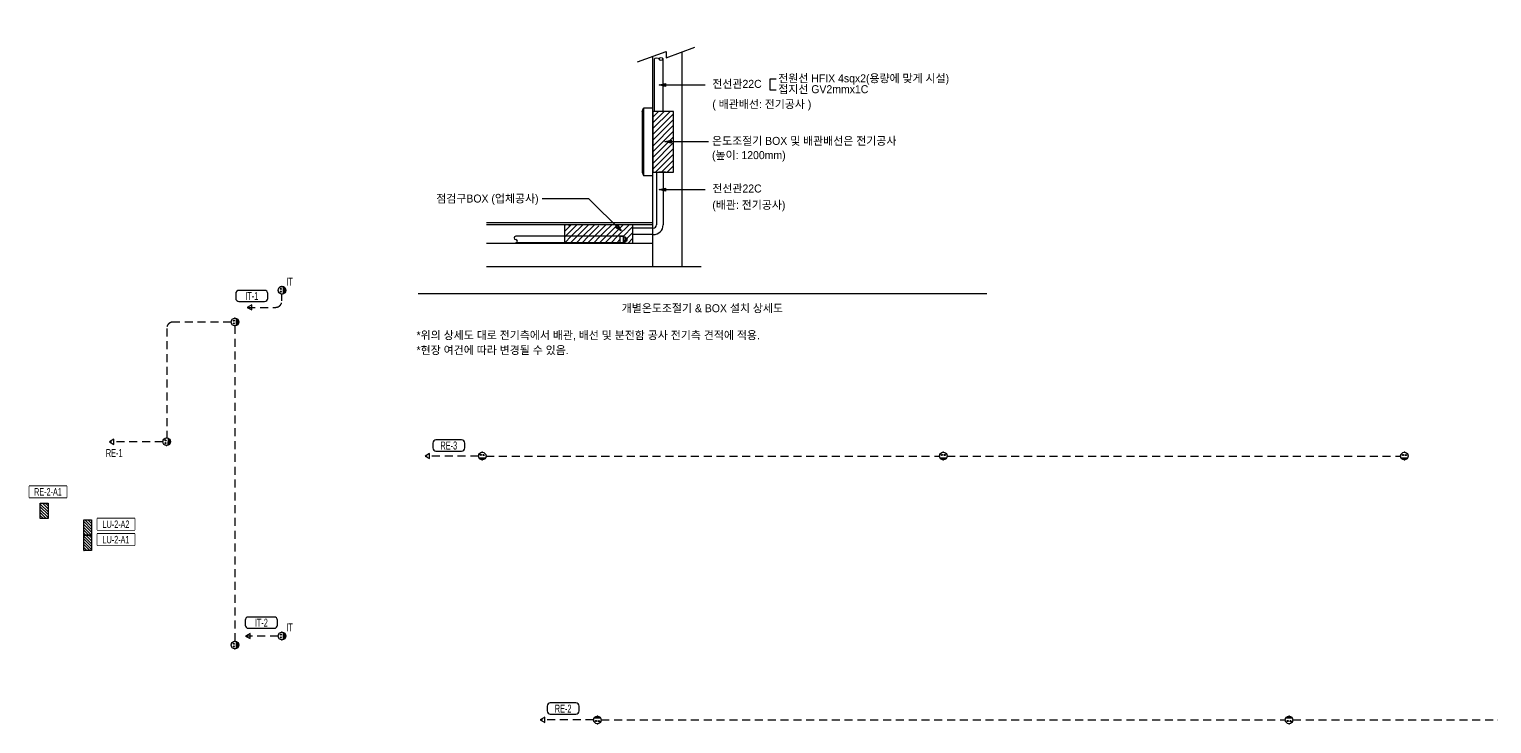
# Model space of a CAD drawing. Header units: millimetres. Extents: x 35956 to 501590, y -530175 to 881740.
# Drawn here: x 266632 to 335143, y -136711 to -104170 of the extents above; entities that cross this region are included whole.
import ezdxf
from ezdxf.enums import TextEntityAlignment as Align

# ---------------------------------------------------------------- set-up
doc = ezdxf.new("R2010")
doc.units = ezdxf.units.MM
doc.header["$LTSCALE"] = 150
doc.set_wipeout_variables(frame=1)
doc.linetypes.add('D2', pattern=[6.5, 2.5, -1.5, 2.5])
for name, color, linetype in [('------01 Distribution Panel', 3, 'Continuous'), ('------01 Distribution Panel_UPS_Emgency', 232, 'Continuous'), ('------06 Receptacle', 6, 'Continuous'), ('-----22 Embeded in Floor', 4, 'D2'), ('-----29 Cable Schedule', 1, 'Continuous'), ('-----29 Indicator', 1, 'Continuous'), ('-----30 Text', 2, 'Continuous'), ('00천열', 2, 'Continuous')]:
    doc.layers.add(name, color=color, linetype=linetype)
doc.styles.add('ELEC', font='Dotum.ttf')

# ---------------------------------------------------------------- blocks, each defined once
blk = doc.blocks.new('B02')
h = blk.add_hatch(color=256)
h.paths.add_polyline_path([(-136, 86, 0.632456), (136, 86)])
h.paths.add_polyline_path([(-75, 193, 1), (-32, 193, 1)])
h.paths.add_polyline_path([(32, 193, 1), (75, 193, 1)])
blk.add_line((-136, 86), (136, 86))
at = {"linetype": 'Continuous'}
blk.add_circle((0, 150), 150, dxfattribs=at)
for centre in [(-54, 193), (54, 193)]:
    blk.add_circle(centre, 21.4)
for p in [(-150, 150), (0, 300), (0, 0), (150, 150)]:
    blk.add_point(p)
blk = doc.blocks.new('O07')
blk.add_lwpolyline([(-173, -100), (0, 0), (-173, 100)], close=True)
blk = doc.blocks.new('A02')
h = blk.add_hatch()
h.set_pattern_fill('ANSI31', color=256, scale=25, style=0)
h.set_pattern_definition([(45, (-2000, -19200), (-56.1266, 56.1266), [])])
h.paths.add_polyline_path([(-300, 300), (-300, 0), (300, 0), (300, 300)])
blk.add_lwpolyline([(300, 0), (-300, 0), (-300, 300), (300, 300)], close=True)

msp = doc.modelspace()

# ---------------------------------------------------------------- hatches: boundary and pattern name
at = {"layer": '00천열'}
h = msp.add_hatch(color=6, dxfattribs=at)
h.paths.add_polyline_path([(294457, -113870), (294318, -113870), (294318, -114148), (294457, -114148)])
h.paths.add_polyline_path([(294466, -113864), (294318, -113864), (294318, -113870), (294457, -113870), (294457, -114148), (294466, -114148), (294466, -113903)])
h.paths.add_polyline_path([(294466, -114148), (294466, -114148), (294457, -114148), (294457, -114183), (294466, -114183)])
h.paths.add_polyline_path([(294457, -114148), (294318, -114148), (294318, -114183), (294457, -114183)])

# ---------------------------------------------------------------- linework, layer by layer
at = {"layer": '------01 Distribution Panel', "color": 1, "elevation": 0}
for points in [[(266632, -126108), (268386, -126108), (268386, -125583), (266632, -125583)], [(269818, -128345), (271573, -128345), (271573, -127820), (269818, -127820)]]:
    msp.add_lwpolyline(points, close=True, dxfattribs=at)
at = {"layer": '-----22 Embeded in Floor'}
msp.add_line((278470, -116900), (278470, -116577), dxfattribs=at)
at = {"layer": '-----22 Embeded in Floor', "elevation": 0}
for points in [[(276090, -117888), (273369, -117888, 0.414214), (273069, -118188), (273070, -123320)], [(325829, -136531), (342330, -136531, 0.414214), (342630, -136231), (342630, -133206)]]:
    msp.add_lwpolyline(points, format="xyb", dxfattribs=at)
for points in [[(276270, -118068), (276270, -132846)], [(272890, -123500), (270390, -123500)], [(287671, -124169), (285171, -124169)], [(288031, -124171), (309271, -124169)], [(309631, -124171), (330871, -124169)], [(278290, -132600), (276766, -132600)], [(293069, -136529), (290569, -136529)], [(293429, -136531), (325469, -136529)]]:
    msp.add_lwpolyline(points, dxfattribs=at)
at = {"layer": '-----22 Embeded in Floor'}
msp.add_arc((278170, -116900), 300, 270, 0, dxfattribs=at)

# ---------------------------------------------------------------- block references
at = {"layer": '------01 Distribution Panel', "xscale": 1.2, "yscale": 1.2, "zscale": 1.2, "rotation": 270}
msp.add_blockref('A02', (267150, -126740), dxfattribs=at)
at = {"layer": '------01 Distribution Panel_UPS_Emgency', "xscale": 1.2, "yscale": 1.2, "zscale": 1.2, "rotation": 270}
msp.add_blockref('A02', (269190, -128240), dxfattribs=at)
at = {"layer": '------06 Receptacle', "xscale": 1.2, "yscale": 1.2, "zscale": 1.2}
for p, rotation in [((278650, -116397), 89.99999905542973), ((276450, -117888), 89.99999905542991), ((273250, -123500), 89.64627258613703), ((287850, -124350), 359.646272586137), ((309450, -124350), 359.646272586137), ((331050, -124350), 359.646272586137), ((276450, -133026), 89.99999905542991), ((278650, -132600), 89.99999905542973), ((293250, -136350), 179.646272586137), ((325650, -136350), 179.6462725861371)]:
    msp.add_blockref('B02', p, dxfattribs=dict(at, rotation=rotation))
at = {"layer": '-----22 Embeded in Floor', "xscale": 1.2, "yscale": 1.2, "zscale": 1.2, "rotation": 180}
for p in [(270390, -123500), (285171, -124169), (276766, -132600), (290569, -136529)]:
    msp.add_blockref('O07', p, dxfattribs=at)

# ---------------------------------------------------------------- texts
at = {"layer": '------06 Receptacle', "style": 'ELEC', "width": 0.7}
for p in [(278825, -115995, 0), (278825, -132198, 0)]:
    msp.add_text('IT', height=375, dxfattribs=at).set_placement(p, align=Align.MIDDLE)
at = {"layer": '-----30 Text', "style": 'ELEC'}
msp.add_text('*현장 여건에 따라 변경될 수 있음.', height=375, dxfattribs=at).set_placement((284777, -119392))

# ---------------------------------------------------------------- wipeouts: each hides what was drawn before it
at = {"color": 1, "linetype": 'Continuous'}
msp.add_wipeout([(276305, -116780), (276307, -116804), (276312, -116827), (276321, -116848), (276334, -116868), (276349, -116886), (276367, -116902), (276387, -116914), (276409, -116923), (276432, -116928), (276455, -116930), (277655, -116930), (277679, -116928), (277701, -116923), (277723, -116914), (277743, -116902), (277761, -116886), (277776, -116868), (277789, -116848), (277798, -116827), (277803, -116804), (277805, -116780), (277805, -116555), (277803, -116532), (277798, -116509), (277789, -116487), (277776, -116467), (277761, -116449), (277743, -116434), (277723, -116422), (277701, -116413), (277679, -116407), (277655, -116405), (276455, -116405), (276432, -116407), (276409, -116413), (276387, -116422), (276367, -116434), (276349, -116449), (276334, -116467), (276321, -116487), (276312, -116509), (276307, -116532), (276305, -116555)], dxfattribs=at).translate(0, 0, 0)

# ---------------------------------------------------------------- next in the draw order: linework, layer by layer
at = {"color": 1, "linetype": 'Continuous', "elevation": 0}
msp.add_lwpolyline([(276305, -116780, 0.414214), (276455, -116930), (277655, -116930, 0.414214), (277805, -116780), (277805, -116555, 0.414214), (277655, -116405), (276455, -116405, 0.414214), (276305, -116555)], format="xyb", close=True, dxfattribs=at)

# ---------------------------------------------------------------- next in the draw order: wipeouts: each hides what was drawn before it
at = {"color": 1}
msp.add_wipeout([(266632, -126108), (268386, -126108), (268386, -125583), (266632, -125583)], dxfattribs=at).dxf.layer = '------01 Distribution Panel'
msp.add_wipeout([(284845, -117940), (284845, -104170), (311484, -104170), (311484, -117940)]).dxf.layer = '-----29 Cable Schedule'
at = {"color": 1, "linetype": 'Continuous'}
for points in [[(269862, -124140), (269864, -124163), (269870, -124186), (269879, -124208), (269891, -124228), (269906, -124246), (269924, -124261), (269944, -124273), (269966, -124282), (269989, -124288), (270012, -124290), (271212, -124290), (271236, -124288), (271259, -124282), (271281, -124273), (271301, -124261), (271319, -124246), (271334, -124228), (271346, -124208), (271355, -124186), (271361, -124163), (271362, -124140), (271362, -123915), (271361, -123891), (271355, -123868), (271346, -123847), (271334, -123827), (271319, -123809), (271301, -123793), (271281, -123781), (271259, -123772), (271236, -123767), (271212, -123765), (270012, -123765), (269989, -123767), (269966, -123772), (269944, -123781), (269924, -123793), (269906, -123809), (269891, -123827), (269879, -123847), (269870, -123868), (269864, -123891), (269862, -123915)], [(285536, -123787), (285538, -123810), (285544, -123833), (285553, -123855), (285565, -123875), (285580, -123893), (285598, -123908), (285618, -123920), (285640, -123929), (285663, -123935), (285686, -123937), (286886, -123937), (286910, -123935), (286933, -123929), (286954, -123920), (286974, -123908), (286992, -123893), (287008, -123875), (287020, -123855), (287029, -123833), (287034, -123810), (287036, -123787), (287036, -123562), (287034, -123538), (287029, -123515), (287020, -123494), (287008, -123474), (286992, -123456), (286974, -123440), (286954, -123428), (286933, -123419), (286910, -123414), (286886, -123412), (285686, -123412), (285663, -123414), (285640, -123419), (285618, -123428), (285598, -123440), (285580, -123456), (285565, -123474), (285553, -123494), (285544, -123515), (285538, -123538), (285536, -123562)], [(276754, -132086), (276756, -132109), (276762, -132132), (276771, -132154), (276783, -132174), (276798, -132192), (276816, -132207), (276836, -132219), (276858, -132228), (276881, -132234), (276904, -132236), (278104, -132236), (278128, -132234), (278151, -132228), (278173, -132219), (278193, -132207), (278211, -132192), (278226, -132174), (278238, -132154), (278247, -132132), (278253, -132109), (278254, -132086), (278254, -131861), (278253, -131837), (278247, -131814), (278238, -131792), (278226, -131772), (278211, -131755), (278193, -131739), (278173, -131727), (278151, -131718), (278128, -131712), (278104, -131711), (276904, -131711), (276881, -131712), (276858, -131718), (276836, -131727), (276816, -131739), (276798, -131755), (276783, -131772), (276771, -131792), (276762, -131814), (276756, -131837), (276754, -131861)], [(290892, -136113), (290894, -136137), (290899, -136160), (290908, -136181), (290920, -136201), (290936, -136219), (290954, -136235), (290974, -136247), (290995, -136256), (291018, -136261), (291042, -136263), (292242, -136263), (292265, -136261), (292288, -136256), (292310, -136247), (292330, -136235), (292348, -136219), (292363, -136201), (292376, -136181), (292385, -136160), (292390, -136137), (292392, -136113), (292392, -135888), (292390, -135865), (292385, -135842), (292376, -135820), (292363, -135800), (292348, -135782), (292330, -135767), (292310, -135755), (292288, -135746), (292265, -135740), (292242, -135738), (291042, -135738), (291018, -135740), (290995, -135746), (290974, -135755), (290954, -135767), (290936, -135782), (290920, -135800), (290908, -135820), (290899, -135842), (290894, -135865), (290892, -135888)]]:
    msp.add_wipeout(points, dxfattribs=at)
at = {"color": 1}
msp.add_wipeout([(269818, -128345), (271573, -128345), (271573, -127820), (269818, -127820)], dxfattribs=at)

# ---------------------------------------------------------------- next in the draw order: linework, layer by layer
at = {"layer": '------01 Distribution Panel', "color": 1, "elevation": 0}
msp.add_lwpolyline([(269818, -127625), (271573, -127625), (271573, -127100), (269818, -127100)], close=True, dxfattribs=at)
at = {"layer": '-----29 Cable Schedule'}
msp.add_line((284845, -116545), (311484, -116545), dxfattribs=at)
at = {"layer": '-----29 Indicator', "color": 1}
for points in [[(296137, -106781), (296437, -106706), (296437, -106856), (296137, -106781), (298294, -106781)], [(296403, -109437), (296703, -109362), (296703, -109512), (296403, -109437), (298459, -109437)], [(296137, -111685), (296437, -111610), (296437, -111760), (296137, -111685), (298294, -111685)], [(294361, -113619), (294096, -113460), (294202, -113354), (294361, -113619), (292836, -112094)]]:
    msp.add_lwpolyline(points, dxfattribs=at)
at = {"layer": '-----30 Text'}
for p, q in [((301616, -106507), (301329, -106507)), ((301329, -106507), (301329, -107007)), ((301329, -107007), (301616, -107007))]:
    msp.add_line(p, q, dxfattribs=at)
at = {"color": 1, "linetype": 'Continuous', "elevation": 0}
for points in [[(285536, -123787, 0.414214), (285686, -123937), (286886, -123937, 0.414214), (287036, -123787), (287036, -123562, 0.414214), (286886, -123412), (285686, -123412, 0.414214), (285536, -123562)], [(276754, -132086, 0.414214), (276904, -132236), (278104, -132236, 0.414214), (278254, -132086), (278254, -131861, 0.414214), (278104, -131711), (276904, -131711, 0.414214), (276754, -131861)], [(290892, -136113, 0.414214), (291042, -136263), (292242, -136263, 0.414214), (292392, -136113), (292392, -135888, 0.414214), (292242, -135738), (291042, -135738, 0.414214), (290892, -135888)]]:
    msp.add_lwpolyline(points, format="xyb", close=True, dxfattribs=at)
at = {"layer": '00천열', "color": 4}
for p, q in [((295128, -105696), (296473, -105207)), ((295844, -115285), (295844, -105436)), ((296473, -105507), (297818, -105017)), ((296473, -105207), (296473, -105507)), ((297195, -105244), (297195, -115285))]:
    msp.add_line(p, q, dxfattribs=at)
at = {"layer": '00천열', "color": 3}
for p, q in [((295924, -108023), (295924, -105562)), ((296321, -108023), (296321, -105562)), ((296019, -110868), (296019, -113335)), ((296325, -110868), (296325, -113335)), ((295866, -113489), (294896, -113489)), ((295866, -113795), (294896, -113795))]:
    msp.add_line(p, q, dxfattribs=at)
at = {"layer": '00천열', "color": 0}
for p, q in [((295351, -108023), (295401, -107861)), ((295351, -108023), (295351, -110868)), ((295844, -107861), (295401, -107861)), ((295401, -107861), (295401, -111028)), ((295844, -111028), (295844, -107861)), ((296814, -108023), (295844, -108023)), ((295844, -108023), (295844, -110868)), ((296814, -110868), (296814, -108023)), ((295351, -110868), (295401, -111028)), ((295844, -110868), (296814, -110868)), ((296434, -110868), (296118, -110868)), ((295401, -111028), (295844, -111028)), ((295844, -113239), (288046, -113239)), ((288046, -113314), (295844, -113314)), ((291719, -114184), (291719, -113314)), ((294896, -113314), (294896, -114186)), ((288046, -114186), (295844, -114186)), ((288046, -115285), (298102, -115285))]:
    msp.add_line(p, q, dxfattribs=at)
at = {"layer": '00천열', "color": 0, "linetype": 'Continuous'}
for p, q in [((295844, -108286), (296106, -108023)), ((295844, -108557), (296377, -108023)), ((295844, -108828), (296648, -108023)), ((295844, -109099), (296814, -108129)), ((295844, -109370), (296814, -108400)), ((295844, -109641), (296814, -108671)), ((295844, -109912), (296814, -108942)), ((295844, -110183), (296814, -109213)), ((295844, -110454), (296814, -109484)), ((295844, -110725), (296814, -109755)), ((295972, -110868), (296814, -110026)), ((296243, -110868), (296814, -110297)), ((296514, -110868), (296814, -110568)), ((291719, -113358), (291764, -113314)), ((291719, -113629), (292035, -113314)), ((291750, -113870), (292252, -113368)), ((291913, -113384), (291984, -113314)), ((292021, -113870), (292577, -113314)), ((292252, -113368), (292306, -113314)), ((292292, -113870), (292848, -113314)), ((292563, -113870), (293119, -113314)), ((292834, -113870), (293319, -113384)), ((293105, -113870), (293434, -113541)), ((293331, -114186), (294203, -113314)), ((293376, -113870), (293548, -113698)), ((293434, -113541), (293661, -113314)), ((293548, -113698), (293932, -113314)), ((293918, -113870), (294474, -113314)), ((294189, -113870), (294745, -113314)), ((294415, -114186), (294896, -113704)), ((294466, -113864), (294896, -113433)), ((291719, -114171), (292021, -113870)), ((291976, -114186), (292292, -113870)), ((292247, -114186), (292563, -113870)), ((292518, -114186), (292834, -113870)), ((292789, -114186), (293105, -113870)), ((293060, -114186), (293376, -113870)), ((293604, -114184), (293918, -113870)), ((293873, -114186), (294189, -113870)), ((294144, -114186), (294318, -114012)), ((294686, -114186), (294896, -113975))]:
    msp.add_line(p, q, dxfattribs=at)
at = {"layer": '00천열', "linetype": 'Continuous'}
msp.add_line((296785, -110868), (296814, -110839), dxfattribs=at)
at = {"layer": '00천열', "color": 1}
msp.add_line((290661, -112094), (292836, -112094), dxfattribs=at)
at = {"layer": '00천열', "color": 6}
for p, q in [((294457, -113870), (289424, -113870)), ((294457, -114184), (289424, -114184)), ((294318, -113864), (294466, -113864)), ((294318, -114183), (294318, -113864)), ((294466, -114183), (294318, -114183)), ((294457, -113870), (294457, -114184)), ((294466, -113864), (294466, -113903)), ((294466, -113903), (294550, -113903)), ((294466, -113903), (294466, -114148)), ((294550, -114148), (294466, -114148)), ((294466, -114148), (294466, -114183)), ((294550, -113903), (294550, -114148))]:
    msp.add_line(p, q, dxfattribs=at)
at = {"layer": '00천열', "color": 2, "linetype": 'Continuous'}
for p, q in [((291719, -113900), (291750, -113870)), ((294457, -113873), (294466, -113864)), ((294457, -114144), (294550, -114051)), ((294550, -114051), (294581, -114019)), ((294581, -114019), (294625, -113975))]:
    msp.add_line(p, q, dxfattribs=at)
at = {"layer": '00천열', "color": 3}
for radius in [153, 460]:
    msp.add_arc((295866, -113335), radius, 270, 0, dxfattribs=at)
at = {"layer": '00천열', "color": 6}
for centre, radius, start, end in [((289424, -113948), 78.6, 90, 270), ((289424, -114105), 78.6, 270, 90), ((294550, -114026), 90.8, 270.46921, 90.46921)]:
    msp.add_arc(centre, radius, start, end, dxfattribs=at)
at = {"layer": '00천열', "color": 3, "extrusion": (0, 0, -1)}
msp.add_ellipse((296023, -105562), major_axis=(99.4, 0), ratio=0.6, start_param=3.141593, end_param=6.283185, dxfattribs=at)
msp.add_ellipse((296222, -105562), major_axis=(99.4, 0), ratio=0.6, dxfattribs=at)

# ---------------------------------------------------------------- next in the draw order: block references
at = {"layer": '------01 Distribution Panel_UPS_Emgency', "xscale": 1.2, "yscale": 1.2, "zscale": 1.2, "rotation": 270}
msp.add_blockref('A02', (269190, -127520), dxfattribs=at)

# ---------------------------------------------------------------- next in the draw order: texts
at = {"layer": '------01 Distribution Panel', "style": 'ELEC', "width": 0.7}
msp.add_text('RE-2-A1', height=350, dxfattribs=at).set_placement((267509, -125845), align=Align.MIDDLE_CENTER)
at = {"layer": '-----30 Text', "style": 'ELEC'}
for s, p in [('전선관22C', (298631, -106729)), ('전원선 HFIX 4sqx2(용량에 맞게 시설)', (301719, -106471)), ('접지선 GV2mmx1C', (301719, -106979)), ('( 배관배선: 전기공사 )', (298631, -107680)), ('온도조절기 BOX 및 배관배선은 전기공사', (298616, -109402)), ('(높이: 1200mm)', (298616, -110068)), ('전선관22C', (298631, -111632)), ('(배관: 전기공사)', (298631, -112402))]:
    msp.add_text(s, height=375, dxfattribs=at).set_placement(p, align=Align.MIDDLE_LEFT)
msp.add_text('점검구BOX (업체공사)', height=375, dxfattribs=at).set_placement((290491, -112103), align=Align.MIDDLE_RIGHT)
msp.add_text('개별온도조절기 & BOX 설치 상세도', height=375, dxfattribs=at).set_placement((298164, -117242), align=Align.MIDDLE_CENTER)
msp.add_text('*위의 상세도 대로 전기측에서 배관, 배선 및 분전함 공사 전기측 견적에 적용.', height=375, dxfattribs=at).set_placement((284777, -118692))
at = {"style": 'ELEC', "width": 0.7}
for s, p in [('RE-1', (270612, -124027)), ('RE-3', (286286, -123674)), ('IT-2', (277504, -131973)), ('RE-2', (291642, -136001))]:
    msp.add_text(s, height=375, dxfattribs=at).set_placement(p, align=Align.MIDDLE)

# ---------------------------------------------------------------- next in the draw order: wipeouts: each hides what was drawn before it
at = {"color": 1, "linetype": 'Continuous'}
msp.add_wipeout([(276305, -116780), (276307, -116804), (276312, -116827), (276321, -116848), (276334, -116868), (276349, -116886), (276367, -116902), (276387, -116914), (276409, -116923), (276432, -116928), (276455, -116930), (277655, -116930), (277679, -116928), (277701, -116923), (277723, -116914), (277743, -116902), (277761, -116886), (277776, -116868), (277789, -116848), (277798, -116827), (277803, -116804), (277805, -116780), (277805, -116555), (277803, -116532), (277798, -116509), (277789, -116487), (277776, -116467), (277761, -116449), (277743, -116434), (277723, -116422), (277701, -116413), (277679, -116407), (277655, -116405), (276455, -116405), (276432, -116407), (276409, -116413), (276387, -116422), (276367, -116434), (276349, -116449), (276334, -116467), (276321, -116487), (276312, -116509), (276307, -116532), (276305, -116555)], dxfattribs=at).translate(0, 0, 0)

# ---------------------------------------------------------------- next in the draw order: linework, layer by layer
at = {"layer": '-----22 Embeded in Floor'}
msp.add_line((276847, -117200), (278170, -117200), dxfattribs=at)
at = {"color": 1, "linetype": 'Continuous', "elevation": 0}
msp.add_lwpolyline([(276305, -116780, 0.414214), (276455, -116930), (277655, -116930, 0.414214), (277805, -116780), (277805, -116555, 0.414214), (277655, -116405), (276455, -116405, 0.414214), (276305, -116555)], format="xyb", close=True, dxfattribs=at)

# ---------------------------------------------------------------- next in the draw order: block references
at = {"layer": '-----22 Embeded in Floor', "xscale": 1.2, "yscale": 1.2, "zscale": 1.2, "rotation": 180}
msp.add_blockref('O07', (276847, -117200), dxfattribs=at)

# ---------------------------------------------------------------- next in the draw order: texts
at = {"style": 'ELEC', "width": 0.7}
msp.add_text('IT-1', height=375, dxfattribs=at).set_placement((277055, -116668, 0), align=Align.MIDDLE)

# ---------------------------------------------------------------- next in the draw order: wipeouts: each hides what was drawn before it
at = {"color": 1}
msp.add_wipeout([(269818, -127625), (271573, -127625), (271573, -127100), (269818, -127100)], dxfattribs=at)

# ---------------------------------------------------------------- next in the draw order: texts
at = {"layer": '------01 Distribution Panel_UPS_Emgency', "style": 'ELEC', "width": 0.7}
for s, p in [('LU-2-A2', (270695, -127363)), ('LU-2-A1', (270695, -128083))]:
    msp.add_text(s, height=350, dxfattribs=at).set_placement(p, align=Align.MIDDLE_CENTER)

doc.saveas('drawing.dxf')
